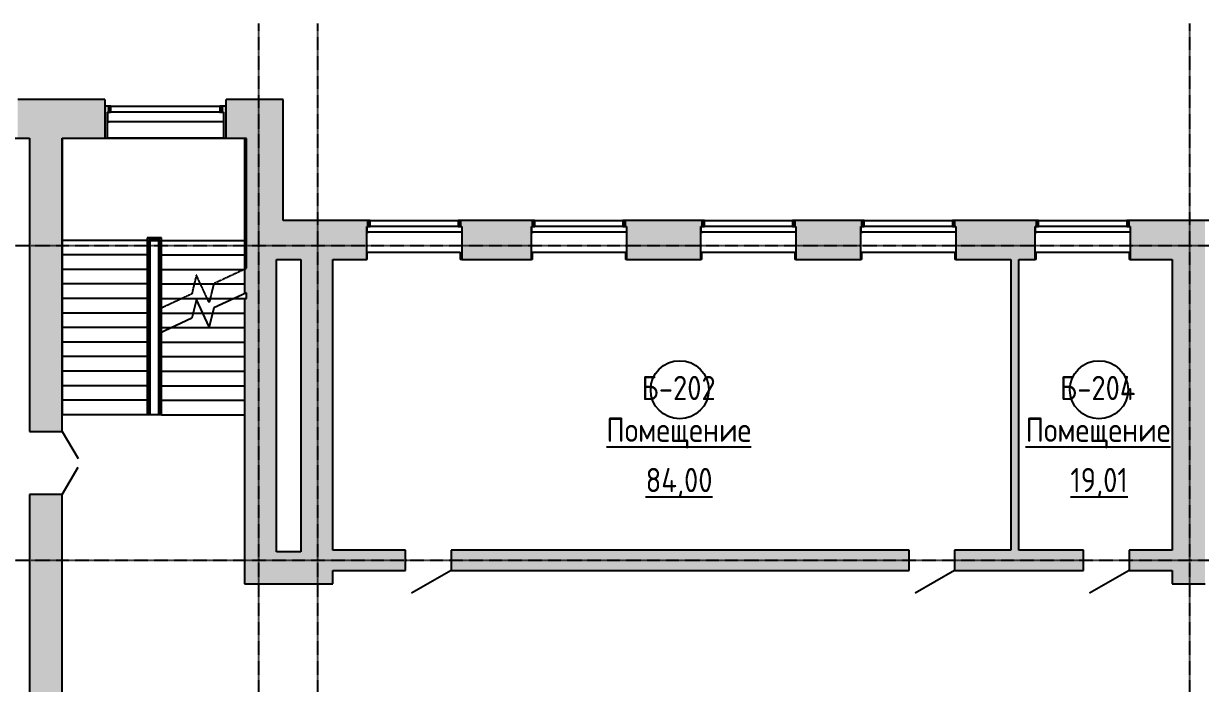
# Model space of a CAD drawing. Extents: x -4056 to 455774, y -7500 to 28668.
# Drawn here: x 130445 to 154742, y 10742 to 24363 of the extents above; entities that cross this region are included whole.
import ezdxf

# ---------------------------------------------------------------- set-up
doc = ezdxf.new("R2010")
doc.units = 0
doc.linetypes.add('ADSK_ЛИНИЯ_СЕТКИ', pattern=[21, 12, -3, 3, -3])
doc.linetypes.add('ADSK_СВЕРХУ', pattern=[4.5, 3, -1.5])
for name, color, linetype in [('ДВЕРИ', 7, 'CONTINUOUS'), ('КАРКАС_ИМПОСТ', 7, 'CONTINUOUS'), ('ЛЕСТНИЦЫ', 7, 'CONTINUOUS'), ('МАРКИ_ПОМЕЩЕНИЙ', 7, 'CONTINUOUS'), ('ОГРАЖДЕНИЕ', 7, 'CONTINUOUS'), ('ОКНА', 7, 'CONTINUOUS'), ('ОСИ', 7, 'CONTINUOUS'), ('ПАНЕЛЬ', 7, 'CONTINUOUS'), ('ПЕРЕКРЫТИЯ', 7, 'CONTINUOUS'), ('ПОРУЧНИ', 7, 'CONTINUOUS'), ('СТЕНЫ', 7, 'CONTINUOUS'), ('СТЕНЫ_РАЗРЕЗ', 7, 'CONTINUOUS')]:
    doc.layers.add(name, color=color, linetype=linetype)
doc.styles.add('GOST_COMMON', font='GOST Common.ttf', dxfattribs={"width": 0.9, "height": 500})

# ---------------------------------------------------------------- blocks, each defined once
blk = doc.blocks.new('*U190')
at = {"layer": 'СТЕНЫ'}
for points in [[(118084.529141, 21995.135494), (118084.529141, 22795.135494), (119224.529141, 21995.135494)], [(119224.529141, 21995.135494), (118084.529141, 22795.135494), (119224.529141, 22795.135494)], [(121724.529141, 21995.135494), (121724.529141, 22795.135494), (123524.529141, 21995.135494)], [(123524.529141, 21995.135494), (121724.529141, 22795.135494), (123524.529141, 22795.135494)], [(126024.529141, 21995.135494), (126024.529141, 22795.135494), (127076.594351, 21995.135494)], [(127076.594351, 21995.135494), (126024.529141, 22795.135494), (127076.594351, 22795.135494)], [(127076.594351, 21995.135494), (127076.594351, 22795.135494), (127824.529141, 21995.135494)], [(127824.529141, 21995.135494), (127076.594351, 22795.135494), (127824.529141, 22795.135494)], [(130324.529141, 21995.135494), (130324.529141, 22795.135494), (130564.529141, 21995.135494)], [(130564.529141, 21995.135494), (130324.529141, 22795.135494), (130564.529141, 22795.135494)], [(130564.529141, 21995.135494), (130564.529141, 22795.135494), (131244.529141, 21995.135494)], [(131244.529141, 21995.135494), (130564.529141, 22795.135494), (131244.529141, 22795.135494)], [(131244.529141, 21995.135494), (131244.529141, 22795.135494), (132124.529141, 21995.135494)], [(132124.529141, 21995.135494), (131244.529141, 22795.135494), (132124.529141, 22795.135494)], [(134624.529141, 21995.135494), (134624.529141, 22795.135494), (135804.529141, 21995.135494)], [(135804.529141, 21995.135494), (134624.529141, 22795.135494), (135804.529141, 22795.135494)]]:
    blk.add_solid(points, dxfattribs=at)
blk = doc.blocks.new('*U191')
at = {"layer": 'СТЕНЫ'}
for points in [[(135004.529141, 19495.135494), (135004.529141, 21995.135494), (135664.529141, 19495.135494)], [(135664.529141, 19495.135494), (135004.529141, 21995.135494), (135664.529141, 21995.135494)], [(135664.529141, 19495.135494), (135664.529141, 21995.135494), (135804.529141, 19495.135494)], [(135804.529141, 19495.135494), (135664.529141, 21995.135494), (135804.529141, 21995.135494)]]:
    blk.add_solid(points, dxfattribs=at)
blk = doc.blocks.new('*U192')
at = {"layer": 'СТЕНЫ'}
for points in [[(135804.529141, 19495.135494), (135804.529141, 20295.135494), (137529.529141, 19495.135494)], [(137529.529141, 19495.135494), (135804.529141, 20295.135494), (137529.529141, 20295.135494)], [(137529.529141, 20175.135494), (137529.529141, 20295.135494), (137599.529141, 20175.135494)], [(137599.529141, 20175.135494), (137529.529141, 20295.135494), (137599.529141, 20295.135494)], [(139419.529141, 20175.135494), (139419.529141, 20295.135494), (139489.529141, 20175.135494)], [(139489.529141, 20175.135494), (139419.529141, 20295.135494), (139489.529141, 20295.135494)], [(139489.529141, 19495.135494), (139489.529141, 20295.135494), (139951.661433, 19495.135494)], [(139951.661433, 19495.135494), (139489.529141, 20295.135494), (139951.661433, 20295.135494)], [(139951.661433, 19495.135494), (139951.661433, 20295.135494), (140929.529141, 19495.135494)], [(140929.529141, 19495.135494), (139951.661433, 20295.135494), (140929.529141, 20295.135494)], [(140929.529141, 20175.135494), (140929.529141, 20295.135494), (140999.529141, 20175.135494)], [(140999.529141, 20175.135494), (140929.529141, 20295.135494), (140999.529141, 20295.135494)], [(142819.529141, 20175.135494), (142819.529141, 20295.135494), (142889.529141, 20175.135494)], [(142889.529141, 20175.135494), (142819.529141, 20295.135494), (142889.529141, 20295.135494)], [(142889.529141, 19495.135494), (142889.529141, 20295.135494), (144429.529141, 19495.135494)], [(144429.529141, 19495.135494), (142889.529141, 20295.135494), (144429.529141, 20295.135494)], [(144429.529141, 20175.135494), (144429.529141, 20295.135494), (144499.529141, 20175.135494)], [(144499.529141, 20175.135494), (144429.529141, 20295.135494), (144499.529141, 20295.135494)], [(146319.529141, 20175.135494), (146319.529141, 20295.135494), (146389.529141, 20175.135494)], [(146389.529141, 20175.135494), (146319.529141, 20295.135494), (146389.529141, 20295.135494)], [(146389.529141, 19495.135494), (146389.529141, 20295.135494), (147729.529141, 19495.135494)], [(147729.529141, 19495.135494), (146389.529141, 20295.135494), (147729.529141, 20295.135494)], [(147729.529141, 20175.135494), (147729.529141, 20295.135494), (147799.529141, 20175.135494)], [(147799.529141, 20175.135494), (147729.529141, 20295.135494), (147799.529141, 20295.135494)], [(149619.529141, 20175.135494), (149619.529141, 20295.135494), (149689.529141, 20175.135494)], [(149689.529141, 20175.135494), (149619.529141, 20295.135494), (149689.529141, 20295.135494)], [(149689.529141, 19495.135494), (149689.529141, 20295.135494), (150829.529141, 19495.135494)], [(150829.529141, 19495.135494), (149689.529141, 20295.135494), (150829.529141, 20295.135494)], [(150829.529141, 19495.135494), (150829.529141, 20295.135494), (151329.529141, 19495.135494)], [(151329.529141, 19495.135494), (150829.529141, 20295.135494), (151329.529141, 20295.135494)], [(151329.529141, 20175.135494), (151329.529141, 20295.135494), (151399.529141, 20175.135494)], [(151399.529141, 20175.135494), (151329.529141, 20295.135494), (151399.529141, 20295.135494)], [(153219.529141, 20175.135494), (153219.529141, 20295.135494), (153289.529141, 20175.135494)], [(153289.529141, 20175.135494), (153219.529141, 20295.135494), (153289.529141, 20295.135494)], [(153289.529141, 19495.135494), (153289.529141, 20295.135494), (154157.029141, 19495.135494)], [(154157.029141, 19495.135494), (153289.529141, 20295.135494), (154157.029141, 20295.135494)], [(154157.029141, 19495.135494), (154157.029141, 20295.135494), (154837.029141, 19495.135494)], [(154837.029141, 19495.135494), (154157.029141, 20295.135494), (154837.029141, 20295.135494)]]:
    blk.add_solid(points, dxfattribs=at)
blk = doc.blocks.new('*U200')
at = {"layer": 'СТЕНЫ'}
for points in [[(135004.529141, 18788.366004), (135004.529141, 19495.135494), (135044.529141, 18807.018311)], [(135044.529141, 18807.018311), (135004.529141, 19495.135494), (135044.529141, 19495.135494)], [(135044.529141, 13456.085928), (135044.529141, 19495.135494), (135664.529141, 13456.085928)], [(135664.529141, 13456.085928), (135044.529141, 19495.135494), (135664.529141, 19495.135494)], [(135004.529141, 13456.085928), (135004.529141, 18687.341418), (135044.529141, 13456.085928)], [(135044.529141, 13456.085928), (135004.529141, 18687.341418), (135044.529141, 18687.341418)]]:
    blk.add_solid(points, dxfattribs=at)
blk = doc.blocks.new('*U201')
at = {"layer": 'СТЕНЫ'}
for points in [[(136169.529141, 13456.085928), (136169.529141, 19495.135494), (136829.529141, 13456.085928)], [(136829.529141, 13456.085928), (136169.529141, 19495.135494), (136829.529141, 19495.135494)]]:
    blk.add_solid(points, dxfattribs=at)
blk = doc.blocks.new('*U202')
at = {"layer": 'СТЕНЫ'}
for points in [[(135004.529141, 12796.085928), (135004.529141, 13456.085928), (136829.529141, 12796.085928)], [(136829.529141, 12796.085928), (135004.529141, 13456.085928), (136829.529141, 13456.085928)]]:
    blk.add_solid(points, dxfattribs=at)
blk = doc.blocks.new('*U234')
at = {"layer": 'СТЕНЫ'}
for points in [[(154157.029141, 12796.085928), (154157.029141, 19495.135494), (154837.029141, 12796.085928)], [(154837.029141, 12796.085928), (154157.029141, 19495.135494), (154837.029141, 19495.135494)]]:
    blk.add_solid(points, dxfattribs=at)
blk = doc.blocks.new('*U243')
at = {"layer": 'СТЕНЫ'}
for points in [[(136829.529141, 13075.135494), (136829.529141, 13495.135494), (138329.529141, 13075.135494)], [(138329.529141, 13075.135494), (136829.529141, 13495.135494), (138329.529141, 13495.135494)], [(139269.529141, 13075.135494), (139269.529141, 13495.135494), (146389.194975, 13075.135494)], [(146389.194975, 13075.135494), (139269.529141, 13495.135494), (146389.194975, 13495.135494)], [(146389.194975, 13075.135494), (146389.194975, 13495.135494), (148727.029141, 13075.135494)], [(148727.029141, 13075.135494), (146389.194975, 13495.135494), (148727.029141, 13495.135494)], [(149667.029141, 13075.135494), (149667.029141, 13495.135494), (152327.029141, 13075.135494)], [(152327.029141, 13075.135494), (149667.029141, 13495.135494), (152327.029141, 13495.135494)], [(153267.029141, 13075.135494), (153267.029141, 13495.135494), (154157.029141, 13075.135494)], [(154157.029141, 13075.135494), (153267.029141, 13495.135494), (154157.029141, 13495.135494)]]:
    blk.add_solid(points, dxfattribs=at)
blk = doc.blocks.new('*U251')
at = {"layer": 'СТЕНЫ'}
for points in [[(150829.529141, 13495.135494), (150829.529141, 19495.135494), (150989.529141, 13495.135494)], [(150989.529141, 13495.135494), (150829.529141, 19495.135494), (150989.529141, 19495.135494)]]:
    blk.add_solid(points, dxfattribs=at)
blk = doc.blocks.new('*U259')
at = {"layer": 'СТЕНЫ'}
for points in [[(130564.529141, 15945.135494), (130564.529141, 21995.135494), (131244.529141, 15945.135494)], [(131244.529141, 15945.135494), (130564.529141, 21995.135494), (131244.529141, 21995.135494)], [(130564.529141, 8325.135494), (130564.529141, 14645.135494), (131244.529141, 8325.135494)], [(131244.529141, 8325.135494), (130564.529141, 14645.135494), (131244.529141, 14645.135494)], [(130564.529141, 1075.135494), (130564.529141, 7025.135494), (131244.529141, 1075.135494)], [(131244.529141, 1075.135494), (130564.529141, 7025.135494), (131244.529141, 7025.135494)]]:
    blk.add_solid(points, dxfattribs=at)
blk = doc.blocks.new('*U272')
at = {"layer": 'СТЕНЫ'}
for points in [[(132124.529141, 21995.135494), (132124.529141, 22655.135494), (132179.529141, 21995.135494)], [(132179.529141, 21995.135494), (132124.529141, 22655.135494), (132179.529141, 22655.135494)], [(132179.529141, 22535.135494), (132179.529141, 22655.135494), (132249.529141, 22535.135494)], [(132249.529141, 22535.135494), (132179.529141, 22655.135494), (132249.529141, 22655.135494)], [(134499.529141, 22535.135494), (134499.529141, 22655.135494), (134569.529141, 22535.135494)], [(134569.529141, 22535.135494), (134499.529141, 22655.135494), (134569.529141, 22655.135494)], [(134569.529141, 21995.135494), (134569.529141, 22655.135494), (134624.529141, 21995.135494)], [(134624.529141, 21995.135494), (134569.529141, 22655.135494), (134624.529141, 22655.135494)]]:
    blk.add_solid(points, dxfattribs=at)
blk = doc.blocks.new('ОГРАЖДЕНИЕ_-_ОГРАЖДЕНИЕ-21')
at = {"layer": 'ПОРУЧНИ'}
for p, q in [((15815.548367, 19937.741418), (15815.548367, 16287.341418)), ((16116.348367, 19937.741418), (15815.548367, 19937.741418)), ((15820.548367, 19932.741418), (15820.548367, 16287.341418)), ((16111.348367, 19932.741418), (15820.548367, 19932.741418)), ((16111.348367, 19887.341418), (16111.348367, 19932.741418)), ((16116.348367, 19887.341418), (16116.348367, 19937.741418)), ((15860.548367, 19892.741418), (15860.548367, 16287.341418)), ((16071.348367, 19892.741418), (15860.548367, 19892.741418)), ((15875.548367, 19877.741418), (15875.548367, 16287.341418)), ((16056.348367, 19877.741418), (15875.548367, 19877.741418)), ((16056.348367, 17967.664526), (16056.348367, 19877.741418)), ((16071.348367, 17972.420864), (16071.348367, 19892.741418)), ((16086.348367, 19890.716418), (16086.348367, 19907.741418)), ((16111.348367, 17988.834894), (16111.348367, 19887.341418)), ((16116.348367, 17991.166432), (16116.348367, 19887.341418)), ((15820.548367, 16287.341418), (15815.548367, 16287.341418)), ((15860.548367, 16287.341418), (15820.548367, 16287.341418)), ((15875.548367, 16287.341418), (15860.548367, 16287.341418))]:
    blk.add_line(p, q, dxfattribs=at)
blk = doc.blocks.new('ОГРАЖДЕНИЕ_-_ОГРАЖДЕНИЕ-23')
at = {"layer": 'ОГРАЖДЕНИЕ', "linetype": 'ADSK_СВЕРХУ'}
for p, q in [((15815.548367, 19937.741418), (15815.548367, 16287.341418)), ((16116.348367, 19937.741418), (15815.548367, 19937.741418)), ((15820.548367, 19932.741418), (15820.548367, 16287.341418)), ((16111.348367, 19932.741418), (15820.548367, 19932.741418)), ((16111.348367, 19887.341418), (16111.348367, 19932.741418)), ((16116.348367, 19887.341418), (16116.348367, 19937.741418)), ((15845.548367, 19907.741418), (15845.548367, 16287.341418)), ((16086.348367, 19907.741418), (15845.548367, 19907.741418)), ((15860.548367, 19892.741418), (15860.548367, 16287.341418)), ((16071.348367, 19892.741418), (15860.548367, 19892.741418)), ((15865.548367, 19887.741418), (15865.548367, 16287.341418)), ((16066.348367, 19887.741418), (15865.548367, 19887.741418)), ((15875.548367, 19877.741418), (15875.548367, 16287.341418)), ((16056.348367, 19877.741418), (15875.548367, 19877.741418)), ((16056.348367, 18467.664526), (16056.348367, 19877.741418)), ((16066.348367, 18467.851049), (16066.348367, 19887.741418)), ((16071.348367, 18470.182587), (16071.348367, 19892.741418)), ((16086.348367, 18477.177202), (16086.348367, 19907.741418)), ((16111.348367, 18488.834894), (16111.348367, 19887.341418)), ((16116.348367, 18491.166432), (16116.348367, 19887.341418)), ((15865.548367, 16287.341418), (15815.548367, 16287.341418)), ((15860.548367, 16287.341418), (15820.548367, 16287.341418)), ((15875.548367, 16287.341418), (15845.548367, 16287.341418))]:
    blk.add_line(p, q, dxfattribs=at)
at = {"layer": 'ПОРУЧНИ'}
for p, q in [((16111.348367, 17988.834894), (16071.348367, 17970.182587)), ((16111.348367, 17988.834894), (16071.348367, 17970.182587)), ((16111.348367, 17988.834894), (16071.348367, 17970.182587)), ((16116.348367, 17991.166432), (16111.348367, 17988.834894)), ((16111.348367, 16287.341418), (16111.348367, 17988.834894)), ((16116.348367, 16287.341418), (16116.348367, 17991.166432)), ((16065.948367, 17967.664526), (16056.348367, 17967.664526)), ((16065.948367, 17967.664526), (16056.348367, 17967.664526)), ((16056.348367, 16287.341418), (16056.348367, 17967.664526)), ((16071.348367, 17970.182587), (16065.948367, 17967.664526)), ((16071.348367, 17970.182587), (16065.948367, 17967.664526)), ((16071.348367, 16287.341418), (16071.348367, 17970.182587)), ((16071.348367, 16287.341418), (16056.348367, 16287.341418)), ((16111.348367, 16287.341418), (16071.348367, 16287.341418)), ((16116.348367, 16287.341418), (16111.348367, 16287.341418))]:
    blk.add_line(p, q, dxfattribs=at)
blk = doc.blocks.new('ИРНИТУ_ДВЕРЬ_ОДНОПОЛЬНАЯ_1')
at = {"layer": 'ПАНЕЛЬ'}
blk.add_line((-470, 210), (344.06388, 680), dxfattribs=at)
blk = doc.blocks.new('AC_ДВЕРЬ_ДВУПОЛЬНАЯ_ДЕРЕВ2')
at = {"layer": 'ПАНЕЛЬ'}
for p, q in [((-650, 340), (-87.083488, 665)), ((650, 340), (87.083488, 665))]:
    blk.add_line(p, q, dxfattribs=at)
blk = doc.blocks.new('ИРНИТУ-ОКНО-ГОСТ23166-99_D')
at = {"layer": 'КАРКАС_ИМПОСТ'}
for p, q in [((-1018.1, -160), (941.9, -160)), ((-1018.1, -280), (-1018.1, -160)), ((-1018.1, -160), (-983.1, -160)), ((941.9, -160), (906.9, -160)), ((941.9, -280), (941.9, -160)), ((-1018.1, -280), (941.9, -280)), ((-1018.1, -280), (-983.1, -280)), ((941.9, -280), (906.9, -280))]:
    blk.add_line(p, q, dxfattribs=at)
blk = doc.blocks.new('ИРНИТУ-ОКНО-ГОСТ23166-99_F')
at = {"layer": 'КАРКАС_ИМПОСТ'}
for p, q in [((-1233.1, -10), (1156.9, -10)), ((-1233.1, -210), (-1233.1, -10)), ((-1233.1, -10), (-1198.1, -10)), ((-1233.1, -210), (1156.9, -210)), ((-1233.1, -210), (-1198.1, -210)), ((1156.9, -10), (1121.9, -10)), ((1156.9, -210), (1121.9, -210)), ((1156.9, -210), (1156.9, -10))]:
    blk.add_line(p, q, dxfattribs=at)
blk = doc.blocks.new('ADSK_МАРКА_ПОМЕЩЕНИЕ_-_НО0')
at = {"layer": 'МАРКИ_ПОМЕЩЕНИЙ'}
blk.add_circle((0, 0), 3, dxfattribs=at)

msp = doc.modelspace()

# ---------------------------------------------------------------- linework, layer by layer
at = {"layer": 'ЛЕСТНИЦЫ'}
for p, q in [((135004.529141, 21990), (131244.529141, 21990)), ((132994.129141, 19887.341418), (131244.529141, 19887.341418)), ((133294.929141, 19887.341418), (135004.529141, 19887.341418)), ((132994.129141, 19587.341418), (131244.529141, 19587.341418)), ((133294.929141, 19587.341418), (135004.529141, 19587.341418)), ((132994.129141, 19287.341418), (131244.529141, 19287.341418)), ((133294.929141, 19287.341418), (135004.529141, 19287.341418)), ((132994.129141, 18987.341418), (131244.529141, 18987.341418)), ((133294.929141, 18987.341418), (135004.529141, 18987.341418)), ((135044.529141, 18807.018311), (134371.106088, 18492.995984)), ((135044.529141, 18687.341418), (135044.529141, 18807.018311)), ((132994.129141, 18687.341418), (131244.529141, 18687.341418)), ((133294.929141, 18687.341418), (134787.881217, 18687.341418)), ((134012.460934, 18670.562602), (133917.952194, 18281.686853)), ((134276.597348, 18104.120235), (134012.460934, 18670.562602)), ((134371.106088, 18492.995984), (134276.597348, 18104.120235)), ((134787.881217, 18687.341418), (135044.529141, 18687.341418)), ((132994.129141, 18387.341418), (131244.529141, 18387.341418)), ((133917.952194, 18281.686853), (133244.529141, 17967.664526)), ((133294.929141, 18387.341418), (133943.629496, 18387.341418)), ((133943.629496, 18387.341418), (134144.529141, 18387.341418)), ((134144.529141, 18387.341418), (134345.428786, 18387.341418)), ((134345.428786, 18387.341418), (135004.529141, 18387.341418)), ((132994.129141, 18087.341418), (131244.529141, 18087.341418)), ((133294.929141, 18087.341418), (133501.177065, 18087.341418)), ((133501.177065, 18087.341418), (135004.529141, 18087.341418)), ((132994.129141, 17787.341418), (131244.529141, 17787.341418)), ((133294.929141, 17787.341418), (135004.529141, 17787.341418)), ((132994.129141, 17487.341418), (131244.529141, 17487.341418)), ((133294.929141, 17487.341418), (135004.529141, 17487.341418)), ((132994.129141, 17187.341418), (131244.529141, 17187.341418)), ((133294.929141, 17187.341418), (135004.529141, 17187.341418)), ((132994.129141, 16887.341418), (131244.529141, 16887.341418)), ((133294.929141, 16887.341418), (135004.529141, 16887.341418)), ((132994.129141, 16587.341418), (131244.529141, 16587.341418)), ((133294.929141, 16587.341418), (135004.529141, 16587.341418)), ((132994.129141, 16287.341418), (131244.529141, 16287.341418)), ((133294.929141, 16287.341418), (135004.529141, 16287.341418))]:
    msp.add_line(p, q, dxfattribs=at)
at = {"layer": 'ЛЕСТНИЦЫ', "linetype": 'ADSK_СВЕРХУ'}
for p, q in [((131244.529141, 21990), (131244.529141, 19887.341418)), ((135044.529141, 21990), (131244.529141, 21990)), ((135044.529141, 19887.341418), (135044.529141, 21990)), ((132994.129141, 19887.341418), (131244.529141, 19887.341418)), ((133044.529141, 19887.341418), (131244.529141, 19887.341418)), ((131244.529141, 19887.341418), (131244.529141, 16287.341418)), ((133044.529141, 19887.341418), (131244.529141, 19887.341418)), ((133044.529141, 19887.341418), (133244.529141, 19887.341418)), ((133044.529141, 19887.341418), (133044.529141, 16287.341418)), ((133244.529141, 19887.341418), (135044.529141, 19887.341418)), ((133244.529141, 18467.664526), (133244.529141, 19887.341418)), ((133244.529141, 19887.341418), (135044.529141, 19887.341418)), ((133294.929141, 19887.341418), (135004.529141, 19887.341418)), ((135044.529141, 19307.018311), (135044.529141, 19887.341418)), ((132994.129141, 19587.341418), (131244.529141, 19587.341418)), ((133044.529141, 19587.341418), (131244.529141, 19587.341418)), ((133044.529141, 19587.341418), (131244.529141, 19587.341418)), ((133244.529141, 19587.341418), (135044.529141, 19587.341418)), ((133244.529141, 19587.341418), (135044.529141, 19587.341418)), ((133294.929141, 19587.341418), (135004.529141, 19587.341418)), ((132994.129141, 19287.341418), (131244.529141, 19287.341418)), ((133044.529141, 19287.341418), (131244.529141, 19287.341418)), ((133044.529141, 19287.341418), (131244.529141, 19287.341418)), ((133244.529141, 19287.341418), (135002.331909, 19287.341418)), ((133244.529141, 19287.341418), (135002.331909, 19287.341418)), ((133294.929141, 19287.341418), (135004.529141, 19287.341418)), ((135044.529141, 19307.018311), (134371.106088, 18992.995984)), ((132994.129141, 18987.341418), (131244.529141, 18987.341418)), ((133044.529141, 18987.341418), (131244.529141, 18987.341418)), ((133044.529141, 18987.341418), (131244.529141, 18987.341418)), ((133244.529141, 18987.341418), (133967.932564, 18987.341418)), ((133244.529141, 18987.341418), (133967.932564, 18987.341418)), ((133294.929141, 18987.341418), (135004.529141, 18987.341418)), ((134012.460934, 19170.562602), (133917.952194, 18781.686853)), ((134276.597348, 18604.120235), (134012.460934, 19170.562602)), ((134097.898375, 18987.341418), (134369.731855, 18987.341418)), ((134097.898375, 18987.341418), (134369.731855, 18987.341418)), ((134371.106088, 18992.995984), (134276.597348, 18604.120235)), ((133917.952194, 18781.686853), (133244.529141, 18467.664526)), ((132994.129141, 18687.341418), (131244.529141, 18687.341418)), ((133044.529141, 18687.341418), (131244.529141, 18687.341418)), ((133044.529141, 18687.341418), (131244.529141, 18687.341418)), ((133244.529141, 18687.341418), (133715.627757, 18687.341418)), ((133244.529141, 18687.341418), (133715.627757, 18687.341418)), ((133294.929141, 18687.341418), (134787.881217, 18687.341418)), ((134237.790672, 18687.341418), (134296.822649, 18687.341418)), ((134237.790672, 18687.341418), (134296.822649, 18687.341418)), ((134787.881217, 18687.341418), (135044.529141, 18687.341418)), ((132994.129141, 18387.341418), (131244.529141, 18387.341418)), ((133044.529141, 18387.341418), (131244.529141, 18387.341418)), ((133044.529141, 18387.341418), (131244.529141, 18387.341418)), ((133294.929141, 18387.341418), (133943.629496, 18387.341418)), ((133943.629496, 18387.341418), (134144.529141, 18387.341418)), ((134144.529141, 18387.341418), (134345.428786, 18387.341418)), ((134345.428786, 18387.341418), (135004.529141, 18387.341418)), ((132994.129141, 18087.341418), (131244.529141, 18087.341418)), ((133044.529141, 18087.341418), (131244.529141, 18087.341418)), ((133044.529141, 18087.341418), (131244.529141, 18087.341418)), ((133294.929141, 18087.341418), (133501.177065, 18087.341418)), ((133501.177065, 18087.341418), (135004.529141, 18087.341418)), ((132994.129141, 17787.341418), (131244.529141, 17787.341418)), ((133044.529141, 17787.341418), (131244.529141, 17787.341418)), ((133044.529141, 17787.341418), (131244.529141, 17787.341418)), ((133294.929141, 17787.341418), (135004.529141, 17787.341418)), ((132994.129141, 17487.341418), (131244.529141, 17487.341418)), ((133044.529141, 17487.341418), (131244.529141, 17487.341418)), ((133044.529141, 17487.341418), (131244.529141, 17487.341418)), ((133294.929141, 17487.341418), (135004.529141, 17487.341418)), ((132994.129141, 17187.341418), (131244.529141, 17187.341418)), ((133044.529141, 17187.341418), (131244.529141, 17187.341418)), ((133044.529141, 17187.341418), (131244.529141, 17187.341418)), ((133294.929141, 17187.341418), (135004.529141, 17187.341418)), ((132994.129141, 16887.341418), (131244.529141, 16887.341418)), ((133044.529141, 16887.341418), (131244.529141, 16887.341418)), ((133044.529141, 16887.341418), (131244.529141, 16887.341418)), ((133294.929141, 16887.341418), (135004.529141, 16887.341418)), ((132994.129141, 16587.341418), (131244.529141, 16587.341418)), ((133044.529141, 16587.341418), (131244.529141, 16587.341418)), ((133044.529141, 16587.341418), (131244.529141, 16587.341418)), ((133294.929141, 16587.341418), (135004.529141, 16587.341418)), ((133044.529141, 16287.341418), (131244.529141, 16287.341418)), ((133294.929141, 16287.341418), (135004.529141, 16287.341418))]:
    msp.add_line(p, q, dxfattribs=at)
at = {"layer": 'ОСИ', "linetype": 'ADSK_ЛИНИЯ_СЕТКИ'}
for p, q in [((135294.529141, 24363.22999), (135294.529141, -1664.353629)), ((136514.529141, 24363.22999), (136514.529141, -1664.353629)), ((154514.529141, 24363.22999), (154514.529141, -1664.353629)), ((115394.946566, 19785.135494), (218735.992853, 19785.135494)), ((115394.946566, 13285.135494), (218735.992853, 13285.135494))]:
    msp.add_line(p, q, dxfattribs=at)
at = {"layer": 'ПЕРЕКРЫТИЯ'}
for p, q in [((132994.129141, 16287.341418), (131244.529141, 16287.341418)), ((133234.929141, 16287.341418), (133054.129141, 16287.341418))]:
    msp.add_line(p, q, dxfattribs=at)
at = {"layer": 'СТЕНЫ'}
for p, q in [((132249.529141, 22655.135494), (134499.529141, 22655.135494)), ((134569.529141, 21995.135494), (132179.529141, 21995.135494)), ((137599.529141, 20295.135494), (139419.529141, 20295.135494)), ((140999.529141, 20295.135494), (142819.529141, 20295.135494)), ((144499.529141, 20295.135494), (146319.529141, 20295.135494)), ((147799.529141, 20295.135494), (149619.529141, 20295.135494)), ((151399.529141, 20295.135494), (153219.529141, 20295.135494)), ((137539.529141, 19495.135494), (137529.529141, 19495.135494)), ((137539.529141, 19495.135494), (137539.529141, 19645.135494)), ((137539.529141, 19645.135494), (139459.529141, 19645.135494)), ((139459.529141, 19645.135494), (139459.529141, 19495.135494)), ((139489.529141, 19495.135494), (139459.529141, 19495.135494)), ((140949.529141, 19495.135494), (140929.529141, 19495.135494)), ((140949.529141, 19495.135494), (140949.529141, 19645.135494)), ((140949.529141, 19645.135494), (142869.529141, 19645.135494)), ((142869.529141, 19645.135494), (142869.529141, 19495.135494)), ((142889.529141, 19495.135494), (142869.529141, 19495.135494)), ((144449.007932, 19495.135494), (144429.529141, 19495.135494)), ((144449.007932, 19495.135494), (144449.007932, 19645.135494)), ((144449.007932, 19645.135494), (146369.007932, 19645.135494)), ((146369.007932, 19645.135494), (146369.007932, 19495.135494)), ((146389.529141, 19495.135494), (146369.007932, 19495.135494)), ((147749.007932, 19495.135494), (147729.529141, 19495.135494)), ((147749.007932, 19495.135494), (147749.007932, 19645.135494)), ((147749.007932, 19645.135494), (149669.007932, 19645.135494)), ((149669.007932, 19645.135494), (149669.007932, 19495.135494)), ((149689.529141, 19495.135494), (149669.007932, 19495.135494)), ((151349.007932, 19495.135494), (151329.529141, 19495.135494)), ((151349.007932, 19495.135494), (151349.007932, 19645.135494)), ((151349.007932, 19645.135494), (153269.007932, 19645.135494)), ((153269.007932, 19645.135494), (153269.007932, 19495.135494)), ((153289.529141, 19495.135494), (153269.007932, 19495.135494))]:
    msp.add_line(p, q, dxfattribs=at)
at = {"layer": 'СТЕНЫ_РАЗРЕЗ'}
for p, q in [((132124.529141, 22795.135494), (130324.529141, 22795.135494)), ((132124.529141, 22795.135494), (132124.529141, 21995.135494)), ((132249.529141, 22655.135494), (132124.529141, 22655.135494)), ((132249.529141, 22535.135494), (132249.529141, 22655.135494)), ((134624.529141, 22655.135494), (134499.529141, 22655.135494)), ((134499.529141, 22655.135494), (134499.529141, 22535.135494)), ((135804.529141, 22795.135494), (134624.529141, 22795.135494)), ((134624.529141, 21995.135494), (134624.529141, 22795.135494)), ((135804.529141, 20295.135494), (135804.529141, 22795.135494)), ((132179.529141, 21995.135494), (132179.529141, 22535.135494)), ((132179.529141, 22535.135494), (132249.529141, 22535.135494)), ((134499.529141, 22535.135494), (134569.529141, 22535.135494)), ((134569.529141, 22535.135494), (134569.529141, 21995.135494)), ((130269.529141, 21995.135494), (130564.529141, 21995.135494)), ((130564.529141, 21995.135494), (130564.529141, 15945.135494)), ((131244.529141, 21995.135494), (132179.529141, 21995.135494)), ((131244.529141, 15945.135494), (131244.529141, 21995.135494)), ((134569.529141, 21995.135494), (135004.529141, 21995.135494)), ((135004.529141, 21995.135494), (135004.529141, 18788.366004)), ((137599.529141, 20295.135494), (135804.529141, 20295.135494)), ((137529.529141, 19495.135494), (137529.529141, 20175.135494)), ((137529.529141, 20175.135494), (137599.529141, 20175.135494)), ((137599.529141, 20175.135494), (137599.529141, 20295.135494)), ((140999.529141, 20295.135494), (139419.529141, 20295.135494)), ((139419.529141, 20295.135494), (139419.529141, 20175.135494)), ((139419.529141, 20175.135494), (139489.529141, 20175.135494)), ((139489.529141, 20175.135494), (139489.529141, 19495.135494)), ((140929.529141, 19495.135494), (140929.529141, 20175.135494)), ((140929.529141, 20175.135494), (140999.529141, 20175.135494)), ((140999.529141, 20175.135494), (140999.529141, 20295.135494)), ((144499.529141, 20295.135494), (142819.529141, 20295.135494)), ((142819.529141, 20295.135494), (142819.529141, 20175.135494)), ((142819.529141, 20175.135494), (142889.529141, 20175.135494)), ((142889.529141, 20175.135494), (142889.529141, 19495.135494)), ((144429.529141, 19495.135494), (144429.529141, 20175.135494)), ((144429.529141, 20175.135494), (144499.529141, 20175.135494)), ((144499.529141, 20175.135494), (144499.529141, 20295.135494)), ((147799.529141, 20295.135494), (146319.529141, 20295.135494)), ((146319.529141, 20295.135494), (146319.529141, 20175.135494)), ((146319.529141, 20175.135494), (146389.529141, 20175.135494)), ((146389.529141, 20175.135494), (146389.529141, 19495.135494)), ((147729.529141, 19495.135494), (147729.529141, 20175.135494)), ((147729.529141, 20175.135494), (147799.529141, 20175.135494)), ((147799.529141, 20175.135494), (147799.529141, 20295.135494)), ((151399.529141, 20295.135494), (149619.529141, 20295.135494)), ((149619.529141, 20295.135494), (149619.529141, 20175.135494)), ((149619.529141, 20175.135494), (149689.529141, 20175.135494)), ((149689.529141, 20175.135494), (149689.529141, 19495.135494)), ((151329.529141, 19495.135494), (151329.529141, 20175.135494)), ((151329.529141, 20175.135494), (151399.529141, 20175.135494)), ((151399.529141, 20175.135494), (151399.529141, 20295.135494)), ((155099.529141, 20295.135494), (153219.529141, 20295.135494)), ((153219.529141, 20295.135494), (153219.529141, 20175.135494)), ((153219.529141, 20175.135494), (153289.529141, 20175.135494)), ((153289.529141, 20175.135494), (153289.529141, 19495.135494)), ((135664.529141, 19495.135494), (136169.529141, 19495.135494)), ((135664.529141, 13456.085928), (135664.529141, 19495.135494)), ((136169.529141, 19495.135494), (136169.529141, 13456.085928)), ((136829.529141, 19495.135494), (137529.529141, 19495.135494)), ((136829.529141, 13495.135494), (136829.529141, 19495.135494)), ((139489.529141, 19495.135494), (140929.529141, 19495.135494)), ((142889.529141, 19495.135494), (144429.529141, 19495.135494)), ((146389.529141, 19495.135494), (147729.529141, 19495.135494)), ((149689.529141, 19495.135494), (150829.529141, 19495.135494)), ((150829.529141, 19495.135494), (150829.529141, 13495.135494)), ((150989.529141, 19495.135494), (151329.529141, 19495.135494)), ((150989.529141, 13495.135494), (150989.529141, 19495.135494)), ((153289.529141, 19495.135494), (154157.029141, 19495.135494)), ((154157.029141, 19495.135494), (154157.029141, 13495.135494)), ((135004.529141, 18687.341418), (135004.529141, 12796.085928)), ((130564.529141, 15945.135494), (131244.529141, 15945.135494)), ((130564.529141, 14645.135494), (130564.529141, 8325.135494)), ((131244.529141, 14645.135494), (130564.529141, 14645.135494)), ((131244.529141, 8325.135494), (131244.529141, 14645.135494)), ((136169.529141, 13456.085928), (135664.529141, 13456.085928)), ((138329.529141, 13495.135494), (136829.529141, 13495.135494)), ((138329.529141, 13075.135494), (138329.529141, 13495.135494)), ((148727.029141, 13495.135494), (139269.529141, 13495.135494)), ((139269.529141, 13495.135494), (139269.529141, 13075.135494)), ((148727.029141, 13075.135494), (148727.029141, 13495.135494)), ((150829.529141, 13495.135494), (149667.029141, 13495.135494)), ((149667.029141, 13495.135494), (149667.029141, 13075.135494)), ((152327.029141, 13495.135494), (150989.529141, 13495.135494)), ((152327.029141, 13075.135494), (152327.029141, 13495.135494)), ((154157.029141, 13495.135494), (153267.029141, 13495.135494)), ((153267.029141, 13495.135494), (153267.029141, 13075.135494)), ((136829.529141, 12796.085928), (136829.529141, 13075.135494)), ((136829.529141, 13075.135494), (138329.529141, 13075.135494)), ((139269.529141, 13075.135494), (148727.029141, 13075.135494)), ((149667.029141, 13075.135494), (152327.029141, 13075.135494)), ((153267.029141, 13075.135494), (154157.029141, 13075.135494)), ((154157.029141, 13075.135494), (154157.029141, 12796.085928)), ((135004.529141, 12796.085928), (136829.529141, 12796.085928)), ((154157.029141, 12796.085928), (154837.029141, 12796.085928))]:
    msp.add_line(p, q, dxfattribs=at)

# ---------------------------------------------------------------- block references
at = {"layer": 'ДВЕРИ'}
for name, p, rotation in [('AC_ДВЕРЬ_ДВУПОЛЬНАЯ_ДЕРЕВ2', (130904.529141, 15295.135494), 270), ('ИРНИТУ_ДВЕРЬ_ОДНОПОЛЬНАЯ_1', (138799.529141, 13285.135494), 180), ('ИРНИТУ_ДВЕРЬ_ОДНОПОЛЬНАЯ_1', (149197.029141, 13285.135494), 180), ('ИРНИТУ_ДВЕРЬ_ОДНОПОЛЬНАЯ_1', (152797.029141, 13285.135494), 180)]:
    msp.add_blockref(name, p, dxfattribs=dict(at, rotation=rotation))
at = {"layer": 'МАРКИ_ПОМЕЩЕНИЙ', "xscale": 200, "yscale": 200, "zscale": 200}
for p in [(143991.635757, 16804.025021), (152646.339784, 16804.025021)]:
    msp.add_blockref('ADSK_МАРКА_ПОМЕЩЕНИЕ_-_НО0', p, dxfattribs=at)
at = {"layer": 'ОГРАЖДЕНИЕ'}
for name in ['ОГРАЖДЕНИЕ_-_ОГРАЖДЕНИЕ-21', 'ОГРАЖДЕНИЕ_-_ОГРАЖДЕНИЕ-23']:
    msp.add_blockref(name, (117178.580774, 0), dxfattribs=at)
at = {"layer": 'ОКНА', "rotation": 180}
for name, p in [('ИРНИТУ-ОКНО-ГОСТ23166-99_F', (133336.429141, 22325.135494)), ('ИРНИТУ-ОКНО-ГОСТ23166-99_D', (138471.429141, 19895.135494)), ('ИРНИТУ-ОКНО-ГОСТ23166-99_D', (141871.429141, 19895.135494)), ('ИРНИТУ-ОКНО-ГОСТ23166-99_D', (145371.429141, 19895.135494)), ('ИРНИТУ-ОКНО-ГОСТ23166-99_D', (148671.429141, 19895.135494)), ('ИРНИТУ-ОКНО-ГОСТ23166-99_D', (152271.429141, 19895.135494))]:
    msp.add_blockref(name, p, dxfattribs=at)
at = {"layer": 'СТЕНЫ'}
for name in ['*U190', '*U272', '*U259', '*U191', '*U192', '*U200', '*U201', '*U251', '*U234', '*U202', '*U243']:
    msp.add_blockref(name, (0, 0), dxfattribs=at)

# ---------------------------------------------------------------- texts
at = {"layer": 'МАРКИ_ПОМЕЩЕНИЙ', "char_height": 500, "attachment_point": 1, "style": 'GOST_COMMON'}
for s, insert, width in [('\\fGOST Common|b0|i0|c204|p34|;\\W.9;Б', (143203.446569, 17090.727627), 432.91125), ('-202', (143560.634069, 17090.727627), 1558.4805), ('\\fGOST Common|b0|i0|c204|p34|;\\W.9;Б', (151841.050597, 17090.727627), 432.91125), ('-204', (152198.238097, 17090.727627), 1601.771625), ('\\LПомещение', (142477.146569, 16228.227627), 3751.8975), ('\\LПомещение', (151131.850597, 16228.227627), 3751.8975), ('\\L84,00', (143287.146569, 15190.727627), 1789.3665), ('\\L19,01', (152055.250597, 15190.727627), 1515.189375)]:
    msp.add_mtext(s, dxfattribs=dict(at, insert=insert, width=width))

doc.saveas('drawing.dxf')
